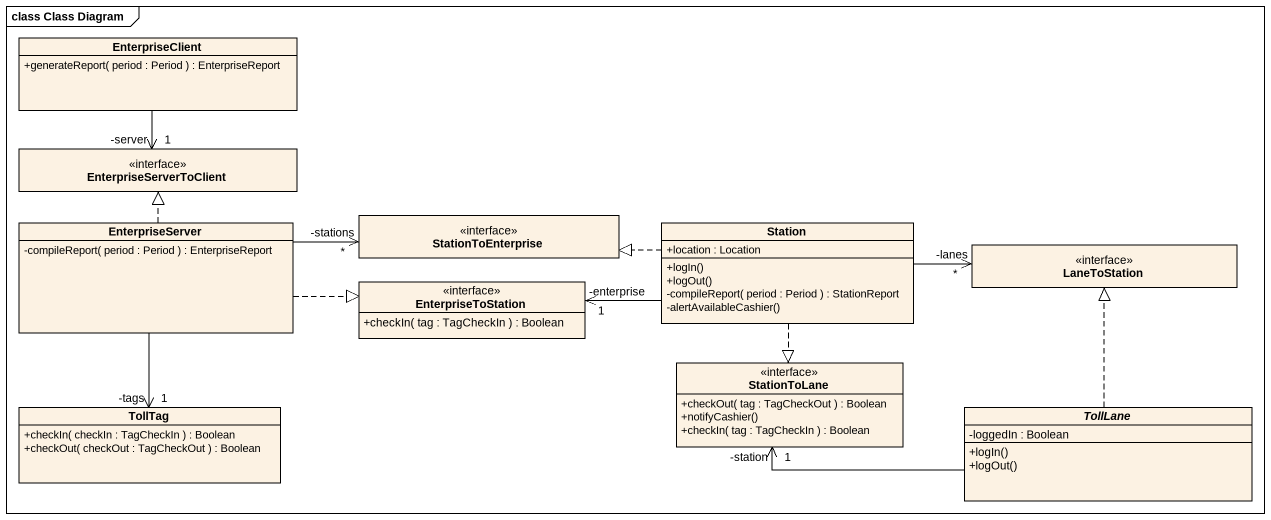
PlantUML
@startuml
mainframe class Class Diagram
hide circle
hide empty members
skinparam classAttributeIconSize 0
class EnterpriseClient {
  +generateReport( period : Period ) : EnterpriseReport
}
interface EnterpriseServerToClient
class EnterpriseServer {
  -compileReport( period : Period ) : EnterpriseReport
}
interface StationToEnterprise
class Station {
  +location : Location
  +logIn()
  +logOut()
  -compileReport( period : Period ) : StationReport
  -alertAvailableCashier()
}
interface LaneToStation
interface EnterpriseToStation {
  +checkIn( tag : TagCheckIn ) : Boolean
}
interface StationToLane {
  +checkOut( tag : TagCheckOut ) : Boolean
  +notifyCashier()
  +checkIn( tag : TagCheckIn ) : Boolean
}
class TollTag {
  +checkIn( checkIn : TagCheckIn ) : Boolean
  +checkOut( checkOut : TagCheckOut ) : Boolean
}
abstract class TollLane {
  -loggedIn : Boolean
  +logIn()
  +logOut()
}
EnterpriseClient --> "1\n-server" EnterpriseServerToClient
EnterpriseServer .up.|> EnterpriseServerToClient
EnterpriseServer -right-> "*\n-stations" StationToEnterprise
EnterpriseServer .right.|> EnterpriseToStation
EnterpriseServer --> "1\n-tags" TollTag
Station .left.|> StationToEnterprise
Station -right-> "*\n-lanes" LaneToStation
Station -left-> "1\n-enterprise" EnterpriseToStation
Station ..|> StationToLane
TollLane .up.|> LaneToStation
TollLane -left-> "1\n-station" StationToLane
@enduml
